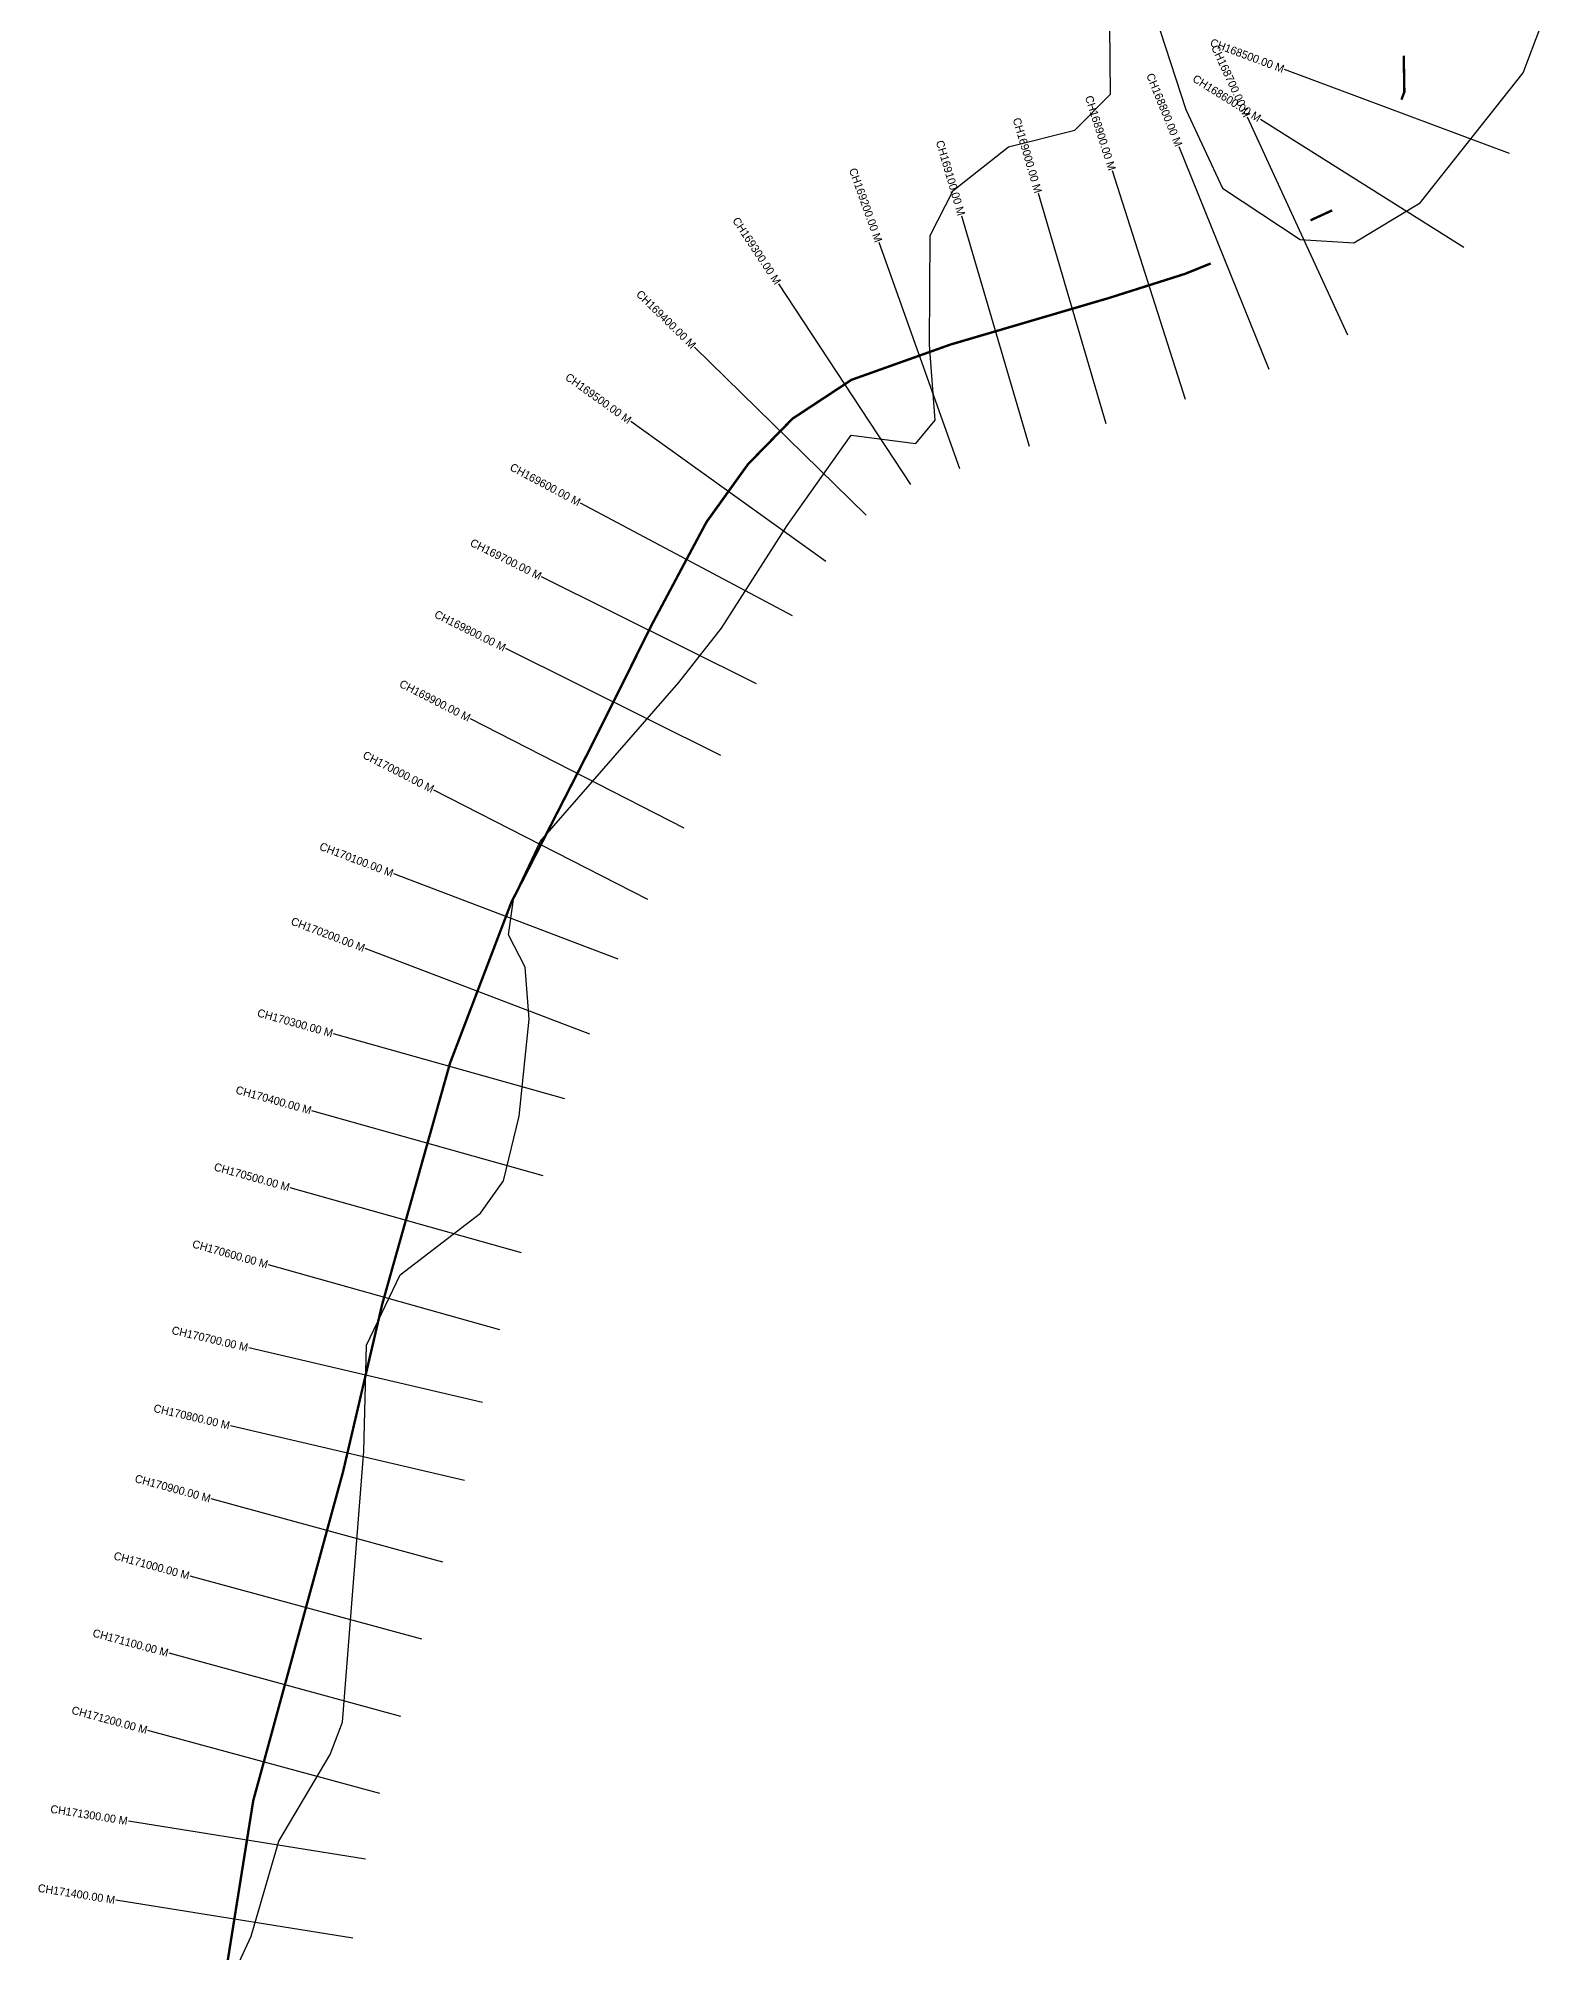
# Model space of a CAD drawing. Header units: metres. Extents: x 267218 to 277461, y 2088854 to 2108025.
# Drawn here: x 267992 to 269868, y 2097981 to 2100373 of the extents above; entities that cross this region are included whole.
import ezdxf
from ezdxf.enums import TextEntityAlignment as Align

# ---------------------------------------------------------------- set-up
doc = ezdxf.new("R2010")
doc.units = ezdxf.units.M
for name, color, linetype in [('ARTIFICIALLY PROTECTED', 4, 'Continuous'), ('CS', 134, 'Continuous'), ('CSMark', 6, 'Continuous'), ('VILLAGE BOUNDRY', 3, 'Continuous')]:
    doc.layers.add(name, color=color, linetype=linetype)

msp = doc.modelspace()

# ---------------------------------------------------------------- linework, layer by layer
at = {"layer": 'ARTIFICIALLY PROTECTED', "const_width": 3, "flags": 128}
for points in [[(269694.1, 2100296.7), (269697.8, 2100306.5), (269697, 2100351.9)], [(269580.6, 2100146), (269607.6, 2100158.4)], [(269456, 2100092.1), (269423.9, 2100079.1), (269328.8, 2100048.9), (269130.8, 2099990.7), (269007.2, 2099946.6), (268933.6, 2099898.1), (268878, 2099841.2), (268826.1, 2099768.9), (268798, 2099716.2), (268758.6, 2099642.1), (268682.6, 2099489.5), (268582.5, 2099293.9), (268505.7, 2099092.4), (268421, 2098791.1), (268372.1, 2098581.8), (268260, 2098171), (268226.3, 2097959.7)]]:
    msp.add_lwpolyline(points, dxfattribs=at)
at = {"layer": 'CS'}
for p, q in [((269829.1, 2100229.5), (269548.1, 2100334.5)), ((269627.1, 2100002.3), (269501.9, 2100274.9)), ((269771.9, 2100112.1), (269518.1, 2100272.1)), ((269528.9, 2099959.7), (269416.6, 2100238)), ((269424.3, 2099921.9), (269333.3, 2100207.7)), ((269325.5, 2099891.6), (269240.9, 2100179.4)), ((269229.5, 2099863.4), (269145, 2100151.2)), ((269142.4, 2099835.6), (269041.6, 2100118.2)), ((269081.5, 2099816), (268916.3, 2100066.4)), ((269025.6, 2099777.6), (268811.2, 2099987.4)), ((268975.2, 2099719.5), (268731.5, 2099894.4)), ((268933.5, 2099651.5), (268668.7, 2099792.4)), ((268888.6, 2099566.7), (268620.1, 2099700.4)), ((268844, 2099477.2), (268575.5, 2099610.9)), ((268798.3, 2099386.4), (268531.3, 2099523.1)), ((268752.7, 2099297.3), (268485.7, 2099434)), ((268715.8, 2099222.4), (268435.4, 2099329.2)), ((268680.2, 2099129), (268399.8, 2099235.8)), ((268649.1, 2099048.2), (268360.3, 2099129.4)), ((268622, 2098951.9), (268333.2, 2099033.1)), ((268595, 2098855.7), (268306.2, 2098936.9)), ((268567.9, 2098759.4), (268279.1, 2098840.6)), ((268546.4, 2098668.6), (268254.3, 2098736.9)), ((268523.7, 2098571.2), (268231.5, 2098639.5)), ((268496.9, 2098469.2), (268207.4, 2098548.1)), ((268470.5, 2098372.7), (268181.1, 2098451.7)), ((268444.2, 2098276.2), (268154.8, 2098355.2)), ((268417.9, 2098179.8), (268128.5, 2098258.7)), ((268400.3, 2098097.9), (268104, 2098145.3)), ((268384.5, 2097999.2), (268088.2, 2098046.6))]:
    msp.add_line(p, q, dxfattribs=at)
at = {"layer": 'VILLAGE BOUNDRY', "color": 3}
for points in [[(268221.9, 2097924.8, 0), (268257.2, 2098001.4, 0), (268292.1, 2098120.5, 0), (268356.2, 2098228.6, 0), (268371.6, 2098269.1, 0), (268398.1, 2098607.9, 0), (268401.5, 2098740.2, 0), (268443.4, 2098828, 0), (268543.7, 2098905.1, 0), (268572.5, 2098945.6, 0), (268592, 2099026.5, 0), (268604.5, 2099147.7, 0), (268599.5, 2099212.7, 0), (268579, 2099252.9, 0), (268585.3, 2099300, 0), (268618.4, 2099369.8, 0), (268791.7, 2099568.5, 0), (268845, 2099636.2, 0), (268926.9, 2099764.7, 0), (269006.7, 2099877.4, 0), (269087.5, 2099866.9, 0), (269111.9, 2099896.2, 0), (269104.5, 2099990.3, 0), (269105.6, 2100127.1, 0), (269134.3, 2100183.4, 0), (269203.4, 2100237.8, 0), (269286.2, 2100258.6, 0), (269330.6, 2100303.8, 0), (269330, 2100389, 0)], [(269392.8, 2100382.8, 0), (269425, 2100284.4, 0), (269470.6, 2100186.1, 0), (269567.5, 2100121.9, 0), (269634.8, 2100117.9, 0), (269717.4, 2100167.9, 0), (269846.1, 2100330.4, 0), (269868.1, 2100388.8, 0)]]:
    msp.add_polyline3d(points, dxfattribs=at)

# ---------------------------------------------------------------- texts
at = {"layer": 'CSMark'}
for s, rotation, p in [('CH168500.00 M', 339.5201, (269547.2, 2100334.8)), ('CH168700.00 M', 294.6601, (269501.5, 2100275.8)), ('CH168800.00 M', 291.9719, (269416.3, 2100238.9)), ('CH168600.00 M', 327.7837, (269517.3, 2100272.6)), ('CH168900.00 M', 287.6592, (269333, 2100208.7)), ('CH169000.00 M', 286.3621, (269240.7, 2100180.4)), ('CH169100.00 M', 286.3621, (269144.7, 2100152.2)), ('CH169200.00 M', 289.6394, (269041.3, 2100119.1)), ('CH169300.00 M', 303.418, (268915.7, 2100067.2)), ('CH169400.00 M', 315.6181, (268810.5, 2099988.1)), ('CH169500.00 M', 324.3371, (268730.7, 2099895)), ('CH169600.00 M', 331.9753, (268667.8, 2099792.9)), ('CH169700.00 M', 333.5293, (268619.2, 2099700.8)), ('CH169800.00 M', 333.5293, (268574.6, 2099611.3)), ('CH169900.00 M', 332.8908, (268530.4, 2099523.5)), ('CH170000.00 M', 332.8908, (268484.8, 2099434.5)), ('CH170100.00 M', 339.1447, (268434.5, 2099329.6)), ('CH170200.00 M', 339.1447, (268398.9, 2099236.1)), ('CH170300.00 M', 344.2963, (268359.3, 2099129.7)), ('CH170400.00 M', 344.2963, (268332.3, 2099033.4)), ('CH170500.00 M', 344.2963, (268305.2, 2098937.2)), ('CH170600.00 M', 344.2963, (268278.1, 2098840.9)), ('CH170700.00 M', 346.8467, (268253.3, 2098737.1)), ('CH170800.00 M', 346.8467, (268230.6, 2098639.7)), ('CH170900.00 M', 344.7445, (268206.5, 2098548.4)), ('CH171000.00 M', 344.7445, (268180.1, 2098451.9)), ('CH171100.00 M', 344.7445, (268153.8, 2098355.4)), ('CH171200.00 M', 344.7445, (268127.5, 2098259)), ('CH171300.00 M', 350.9166, (268103, 2098145.5)), ('CH171400.00 M', 350.9166, (268087.3, 2098046.7))]:
    msp.add_text(s, height=10, rotation=rotation, dxfattribs=at).set_placement(p, align=Align.MIDDLE_RIGHT)

doc.saveas('drawing.dxf')
